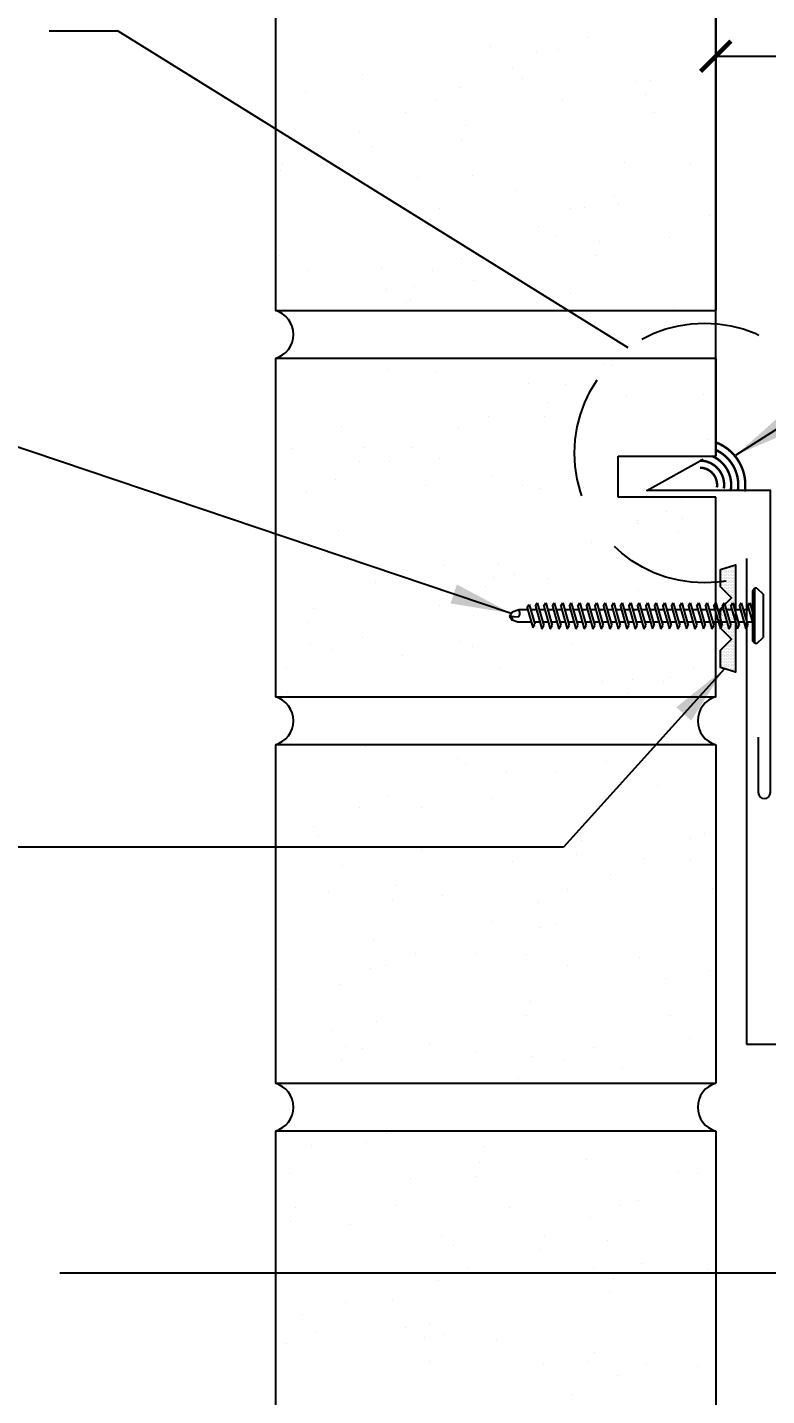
# Model space of a CAD drawing. Extents: x 7.6 to 37.1, y 12.7 to 42.4.
# Drawn here: x 13.93 to 20.02, y 25.19 to 36.45 of the extents above; entities that cross this region are included whole.
import ezdxf

# ---------------------------------------------------------------- set-up
doc = ezdxf.new("R2010")
doc.units = 0
doc.header["$LTSCALE"] = 4
doc.header["$MEASUREMENT"] = 0
doc.linetypes.add('HIDDEN', pattern=[0.375, 0.25, -0.125])
doc.layers.get('0').update_dxf_attribs({"linetype": 'CONTINUOUS'})
doc.layers.get('DEFPOINTS').update_dxf_attribs({"linetype": 'CONTINUOUS'})
for name, color, linetype in [('FASTENER', 9, 'CONTINUOUS'), ('SEALANT', 8, 'CONTINUOUS'), ('TAPE', 8, 'CONTINUOUS'), ('TEXT', 2, 'CONTINUOUS'), ('TRIM', 6, 'CONTINUOUS'), ('WALL', 7, 'CONTINUOUS')]:
    doc.layers.add(name, color=color, linetype=linetype)
doc.styles.add('TEXT1', font='ROMANS.shx', dxfattribs={"width": 0.75, "height": 0.375})
doc.dimstyles.new('DETAIL$0', dxfattribs={"dimscale": 4, "dimtxt": 0.09375, "dimasz": 0.0625, "dimexe": 0.0625, "dimexo": 0.125, "dimgap": 0.0625, "dimtad": 1, "dimdec": 4, "dimzin": 3, "dimdsep": 46, "dimlunit": 4, "dimtxsty": 'TEXT1', "dimblk": 'ARCHTICK', "dimcen": 0.0625, "dimclrd": 7, "dimclre": 7, "dimclrt": 2, "dimadec": 0, "dimazin": 0, "dimtfac": 0.59375, "dimtdec": 4, "dimtmove": 0, "dimatfit": 3, "dimfxl": 0, "dimfrac": 2, "dimtolj": 1, "dimtzin": 3, "dimarcsym": 0})
doc.dimstyles.new('DETAIL$7', dxfattribs={"dimscale": 4, "dimtxt": 0.09375, "dimasz": 0.125, "dimexe": 0.0625, "dimexo": 0.125, "dimgap": 0.0625, "dimtad": 1, "dimdec": 4, "dimzin": 3, "dimdsep": 46, "dimlunit": 4, "dimtxsty": 'TEXT1', "dimcen": 0.0625, "dimclrd": 7, "dimclre": 7, "dimclrt": 2, "dimadec": 0, "dimazin": 0, "dimtfac": 0.59375, "dimtdec": 4, "dimtmove": 2, "dimatfit": 3, "dimfxl": 0, "dimfrac": 2, "dimtolj": 1, "dimtzin": 3, "dimarcsym": 0})

# ---------------------------------------------------------------- blocks, each defined once
blk = doc.blocks.new('*X4')
at = {"color": 0}
for p, q in [((-0.434, 0.135), (-0.434, 0.135)), ((-0.434, 0.123), (-0.434, 0.123)), ((-0.422, 0.141), (-0.422, 0.141)), ((-0.422, 0.129), (-0.422, 0.129)), ((-0.422, 0.117), (-0.422, 0.117)), ((-0.41, 0.135), (-0.41, 0.135)), ((-0.41, 0.123), (-0.41, 0.123)), ((-0.398, 0.141), (-0.398, 0.141)), ((-0.398, 0.129), (-0.398, 0.129)), ((-0.398, 0.117), (-0.398, 0.117)), ((-0.387, 0.135), (-0.387, 0.135)), ((-0.387, 0.123), (-0.387, 0.123)), ((-0.375, 0.141), (-0.375, 0.141)), ((-0.375, 0.129), (-0.375, 0.129)), ((-0.375, 0.117), (-0.375, 0.117)), ((-0.363, 0.135), (-0.363, 0.135)), ((-0.363, 0.123), (-0.363, 0.123)), ((-0.352, 0.141), (-0.352, 0.141)), ((-0.352, 0.129), (-0.352, 0.129)), ((-0.352, 0.117), (-0.352, 0.117)), ((-0.34, 0.135), (-0.34, 0.135)), ((-0.34, 0.123), (-0.34, 0.123)), ((-0.328, 0.141), (-0.328, 0.141)), ((-0.328, 0.129), (-0.328, 0.129)), ((-0.328, 0.117), (-0.328, 0.117)), ((-0.316, 0.135), (-0.316, 0.135)), ((-0.316, 0.123), (-0.316, 0.123)), ((-0.305, 0.141), (-0.305, 0.141)), ((-0.305, 0.129), (-0.305, 0.129)), ((-0.305, 0.117), (-0.305, 0.117)), ((-0.293, 0.135), (-0.293, 0.135)), ((-0.293, 0.123), (-0.293, 0.123)), ((-0.281, 0.141), (-0.281, 0.141)), ((-0.281, 0.129), (-0.281, 0.129)), ((-0.281, 0.117), (-0.281, 0.117)), ((-0.27, 0.135), (-0.27, 0.135)), ((-0.27, 0.123), (-0.27, 0.123)), ((-0.258, 0.141), (-0.258, 0.141)), ((-0.258, 0.129), (-0.258, 0.129)), ((-0.258, 0.117), (-0.258, 0.117)), ((-0.246, 0.135), (-0.246, 0.135)), ((-0.246, 0.123), (-0.246, 0.123)), ((-0.234, 0.141), (-0.234, 0.141)), ((-0.234, 0.129), (-0.234, 0.129)), ((-0.234, 0.117), (-0.234, 0.117)), ((-0.223, 0.135), (-0.223, 0.135)), ((-0.223, 0.123), (-0.223, 0.123)), ((-0.211, 0.141), (-0.211, 0.141)), ((-0.211, 0.129), (-0.211, 0.129)), ((-0.211, 0.117), (-0.211, 0.117)), ((-0.199, 0.135), (-0.199, 0.135)), ((-0.199, 0.123), (-0.199, 0.123)), ((-0.188, 0.141), (-0.188, 0.141)), ((-0.188, 0.129), (-0.188, 0.129)), ((-0.188, 0.117), (-0.188, 0.117)), ((-0.176, 0.135), (-0.176, 0.135)), ((-0.176, 0.123), (-0.176, 0.123)), ((-0.164, 0.141), (-0.164, 0.141)), ((-0.164, 0.129), (-0.164, 0.129)), ((-0.164, 0.117), (-0.164, 0.117)), ((-0.152, 0.135), (-0.152, 0.135)), ((-0.152, 0.123), (-0.152, 0.123)), ((-0.141, 0.141), (-0.141, 0.141)), ((-0.141, 0.129), (-0.141, 0.129)), ((-0.141, 0.117), (-0.141, 0.117)), ((-0.129, 0.135), (-0.129, 0.135)), ((-0.129, 0.123), (-0.129, 0.123)), ((-0.117, 0.141), (-0.117, 0.141)), ((-0.117, 0.129), (-0.117, 0.129)), ((-0.117, 0.117), (-0.117, 0.117)), ((-0.105, 0.135), (-0.105, 0.135)), ((-0.105, 0.123), (-0.105, 0.123)), ((-0.094, 0.141), (-0.094, 0.141)), ((-0.094, 0.129), (-0.094, 0.129)), ((-0.094, 0.117), (-0.094, 0.117)), ((-0.082, 0.135), (-0.082, 0.135)), ((-0.082, 0.123), (-0.082, 0.123)), ((-0.07, 0.141), (-0.07, 0.141)), ((-0.07, 0.129), (-0.07, 0.129)), ((-0.07, 0.117), (-0.07, 0.117)), ((-0.059, 0.135), (-0.059, 0.135)), ((-0.059, 0.123), (-0.059, 0.123)), ((-0.047, 0.141), (-0.047, 0.141)), ((-0.047, 0.129), (-0.047, 0.129)), ((-0.047, 0.117), (-0.047, 0.117)), ((-0.035, 0.135), (-0.035, 0.135)), ((-0.035, 0.123), (-0.035, 0.123)), ((-0.023, 0.141), (-0.023, 0.141)), ((-0.023, 0.129), (-0.023, 0.129)), ((-0.023, 0.117), (-0.023, 0.117)), ((-0.012, 0.135), (-0.012, 0.135)), ((-0.012, 0.123), (-0.012, 0.123)), ((0, 0.141), (0, 0.141)), ((0, 0.129), (0, 0.129)), ((0, 0.117), (0, 0.117)), ((0.012, 0.135), (0.012, 0.135)), ((0.012, 0.123), (0.012, 0.123)), ((0.023, 0.141), (0.023, 0.141)), ((0.023, 0.129), (0.023, 0.129)), ((0.023, 0.117), (0.023, 0.117)), ((0.035, 0.135), (0.035, 0.135)), ((0.035, 0.123), (0.035, 0.123)), ((0.047, 0.141), (0.047, 0.141)), ((0.047, 0.129), (0.047, 0.129)), ((0.047, 0.117), (0.047, 0.117)), ((0.059, 0.135), (0.059, 0.135)), ((0.059, 0.123), (0.059, 0.123)), ((0.07, 0.141), (0.07, 0.141)), ((0.07, 0.129), (0.07, 0.129)), ((0.07, 0.117), (0.07, 0.117)), ((0.082, 0.135), (0.082, 0.135)), ((0.082, 0.123), (0.082, 0.123)), ((0.094, 0.141), (0.094, 0.141)), ((0.094, 0.129), (0.094, 0.129)), ((0.094, 0.117), (0.094, 0.117)), ((0.105, 0.135), (0.105, 0.135)), ((0.105, 0.123), (0.105, 0.123)), ((0.117, 0.141), (0.117, 0.141)), ((0.117, 0.129), (0.117, 0.129)), ((0.117, 0.117), (0.117, 0.117)), ((0.129, 0.135), (0.129, 0.135)), ((0.129, 0.123), (0.129, 0.123)), ((0.141, 0.141), (0.141, 0.141)), ((0.141, 0.129), (0.141, 0.129)), ((0.141, 0.117), (0.141, 0.117)), ((0.152, 0.135), (0.152, 0.135)), ((0.152, 0.123), (0.152, 0.123)), ((0.164, 0.141), (0.164, 0.141)), ((0.164, 0.129), (0.164, 0.129)), ((0.164, 0.117), (0.164, 0.117)), ((0.176, 0.135), (0.176, 0.135)), ((0.176, 0.123), (0.176, 0.123)), ((0.188, 0.141), (0.188, 0.141)), ((0.188, 0.129), (0.188, 0.129)), ((0.188, 0.117), (0.188, 0.117)), ((0.199, 0.135), (0.199, 0.135)), ((0.199, 0.123), (0.199, 0.123)), ((0.211, 0.141), (0.211, 0.141)), ((0.211, 0.129), (0.211, 0.129)), ((0.211, 0.117), (0.211, 0.117)), ((0.223, 0.135), (0.223, 0.135)), ((0.223, 0.123), (0.223, 0.123)), ((0.234, 0.141), (0.234, 0.141)), ((0.234, 0.129), (0.234, 0.129)), ((0.234, 0.117), (0.234, 0.117)), ((0.246, 0.135), (0.246, 0.135)), ((0.246, 0.123), (0.246, 0.123)), ((0.258, 0.141), (0.258, 0.141)), ((0.258, 0.129), (0.258, 0.129)), ((0.258, 0.117), (0.258, 0.117)), ((0.27, 0.135), (0.27, 0.135)), ((0.27, 0.123), (0.27, 0.123)), ((0.281, 0.141), (0.281, 0.141)), ((0.281, 0.129), (0.281, 0.129)), ((0.281, 0.117), (0.281, 0.117)), ((0.293, 0.135), (0.293, 0.135)), ((0.293, 0.123), (0.293, 0.123)), ((0.305, 0.141), (0.305, 0.141)), ((0.305, 0.129), (0.305, 0.129)), ((0.305, 0.117), (0.305, 0.117)), ((0.316, 0.135), (0.316, 0.135)), ((0.316, 0.123), (0.316, 0.123)), ((0.328, 0.141), (0.328, 0.141)), ((0.328, 0.129), (0.328, 0.129)), ((0.328, 0.117), (0.328, 0.117)), ((0.34, 0.135), (0.34, 0.135)), ((0.34, 0.123), (0.34, 0.123)), ((0.352, 0.141), (0.352, 0.141)), ((0.352, 0.129), (0.352, 0.129)), ((0.352, 0.117), (0.352, 0.117)), ((0.363, 0.135), (0.363, 0.135)), ((0.363, 0.123), (0.363, 0.123)), ((0.375, 0.141), (0.375, 0.141)), ((0.375, 0.129), (0.375, 0.129)), ((0.375, 0.117), (0.375, 0.117)), ((0.387, 0.135), (0.387, 0.135)), ((0.387, 0.123), (0.387, 0.123)), ((0.398, 0.141), (0.398, 0.141)), ((0.398, 0.129), (0.398, 0.129)), ((0.398, 0.117), (0.398, 0.117)), ((0.41, 0.135), (0.41, 0.135)), ((0.41, 0.123), (0.41, 0.123)), ((0.422, 0.141), (0.422, 0.141)), ((0.422, 0.129), (0.422, 0.129)), ((0.422, 0.117), (0.422, 0.117)), ((0.434, 0.135), (0.434, 0.135)), ((0.434, 0.123), (0.434, 0.123)), ((-0.422, 0.105), (-0.422, 0.105)), ((-0.422, 0.094), (-0.422, 0.094)), ((-0.422, 0.082), (-0.422, 0.082)), ((-0.41, 0.111), (-0.41, 0.111)), ((-0.41, 0.1), (-0.41, 0.1)), ((-0.41, 0.088), (-0.41, 0.088)), ((-0.41, 0.076), (-0.41, 0.076)), ((-0.41, 0.064), (-0.41, 0.064)), ((-0.41, 0.053), (-0.41, 0.053)), ((-0.41, 0.041), (-0.41, 0.041)), ((-0.398, 0.105), (-0.398, 0.105)), ((-0.398, 0.094), (-0.398, 0.094)), ((-0.398, 0.082), (-0.398, 0.082)), ((-0.398, 0.07), (-0.398, 0.07)), ((-0.398, 0.059), (-0.398, 0.059)), ((-0.398, 0.047), (-0.398, 0.047)), ((-0.398, 0.035), (-0.398, 0.035)), ((-0.398, 0.023), (-0.398, 0.023)), ((-0.387, 0.111), (-0.387, 0.111)), ((-0.387, 0.1), (-0.387, 0.1)), ((-0.387, 0.088), (-0.387, 0.088)), ((-0.387, 0.076), (-0.387, 0.076)), ((-0.387, 0.064), (-0.387, 0.064)), ((-0.387, 0.053), (-0.387, 0.053)), ((-0.387, 0.041), (-0.387, 0.041)), ((-0.387, 0.029), (-0.387, 0.029)), ((-0.375, 0.105), (-0.375, 0.105)), ((-0.375, 0.094), (-0.375, 0.094)), ((-0.375, 0.082), (-0.375, 0.082)), ((-0.375, 0.07), (-0.375, 0.07)), ((-0.375, 0.059), (-0.375, 0.059)), ((-0.375, 0.047), (-0.375, 0.047)), ((-0.375, 0.035), (-0.375, 0.035)), ((-0.375, 0.023), (-0.375, 0.023)), ((-0.363, 0.111), (-0.363, 0.111)), ((-0.363, 0.1), (-0.363, 0.1)), ((-0.363, 0.088), (-0.363, 0.088)), ((-0.363, 0.076), (-0.363, 0.076)), ((-0.363, 0.064), (-0.363, 0.064)), ((-0.363, 0.053), (-0.363, 0.053)), ((-0.363, 0.041), (-0.363, 0.041)), ((-0.363, 0.029), (-0.363, 0.029)), ((-0.352, 0.105), (-0.352, 0.105)), ((-0.352, 0.094), (-0.352, 0.094)), ((-0.352, 0.082), (-0.352, 0.082)), ((-0.352, 0.07), (-0.352, 0.07)), ((-0.352, 0.059), (-0.352, 0.059)), ((-0.352, 0.047), (-0.352, 0.047)), ((-0.352, 0.035), (-0.352, 0.035)), ((-0.352, 0.023), (-0.352, 0.023)), ((-0.34, 0.111), (-0.34, 0.111)), ((-0.34, 0.1), (-0.34, 0.1)), ((-0.34, 0.088), (-0.34, 0.088)), ((-0.34, 0.076), (-0.34, 0.076)), ((-0.34, 0.064), (-0.34, 0.064)), ((-0.34, 0.053), (-0.34, 0.053)), ((-0.34, 0.041), (-0.34, 0.041)), ((-0.34, 0.029), (-0.34, 0.029)), ((-0.328, 0.105), (-0.328, 0.105)), ((-0.328, 0.094), (-0.328, 0.094)), ((-0.328, 0.082), (-0.328, 0.082)), ((-0.328, 0.07), (-0.328, 0.07)), ((-0.328, 0.059), (-0.328, 0.059)), ((-0.328, 0.047), (-0.328, 0.047)), ((-0.328, 0.035), (-0.328, 0.035)), ((-0.328, 0.023), (-0.328, 0.023)), ((-0.316, 0.111), (-0.316, 0.111)), ((-0.316, 0.1), (-0.316, 0.1)), ((-0.316, 0.088), (-0.316, 0.088)), ((-0.316, 0.076), (-0.316, 0.076)), ((-0.316, 0.064), (-0.316, 0.064)), ((-0.316, 0.053), (-0.316, 0.053)), ((-0.316, 0.041), (-0.316, 0.041)), ((-0.316, 0.029), (-0.316, 0.029)), ((-0.305, 0.105), (-0.305, 0.105)), ((-0.305, 0.094), (-0.305, 0.094)), ((-0.305, 0.082), (-0.305, 0.082)), ((-0.305, 0.07), (-0.305, 0.07)), ((-0.305, 0.059), (-0.305, 0.059)), ((-0.305, 0.047), (-0.305, 0.047)), ((-0.305, 0.035), (-0.305, 0.035)), ((-0.305, 0.023), (-0.305, 0.023)), ((-0.293, 0.111), (-0.293, 0.111)), ((-0.293, 0.1), (-0.293, 0.1)), ((-0.293, 0.088), (-0.293, 0.088)), ((-0.293, 0.076), (-0.293, 0.076)), ((-0.293, 0.064), (-0.293, 0.064)), ((-0.293, 0.053), (-0.293, 0.053)), ((-0.293, 0.041), (-0.293, 0.041)), ((-0.293, 0.029), (-0.293, 0.029)), ((-0.281, 0.105), (-0.281, 0.105)), ((-0.281, 0.094), (-0.281, 0.094)), ((-0.281, 0.082), (-0.281, 0.082)), ((-0.281, 0.07), (-0.281, 0.07)), ((-0.281, 0.059), (-0.281, 0.059)), ((-0.281, 0.047), (-0.281, 0.047)), ((-0.281, 0.035), (-0.281, 0.035)), ((-0.281, 0.023), (-0.281, 0.023)), ((-0.27, 0.111), (-0.27, 0.111)), ((-0.27, 0.1), (-0.27, 0.1)), ((-0.27, 0.088), (-0.27, 0.088)), ((-0.27, 0.076), (-0.27, 0.076)), ((-0.27, 0.064), (-0.27, 0.064)), ((-0.27, 0.053), (-0.27, 0.053)), ((-0.27, 0.041), (-0.27, 0.041)), ((-0.27, 0.029), (-0.27, 0.029)), ((-0.258, 0.105), (-0.258, 0.105)), ((-0.258, 0.094), (-0.258, 0.094)), ((-0.258, 0.082), (-0.258, 0.082)), ((-0.258, 0.07), (-0.258, 0.07)), ((-0.258, 0.059), (-0.258, 0.059)), ((-0.258, 0.047), (-0.258, 0.047)), ((-0.258, 0.035), (-0.258, 0.035)), ((-0.258, 0.023), (-0.258, 0.023)), ((-0.246, 0.111), (-0.246, 0.111)), ((-0.246, 0.1), (-0.246, 0.1)), ((-0.246, 0.088), (-0.246, 0.088)), ((-0.246, 0.076), (-0.246, 0.076)), ((-0.246, 0.064), (-0.246, 0.064)), ((-0.246, 0.053), (-0.246, 0.053)), ((-0.246, 0.041), (-0.246, 0.041)), ((-0.234, 0.105), (-0.234, 0.105)), ((-0.234, 0.094), (-0.234, 0.094)), ((-0.234, 0.082), (-0.234, 0.082)), ((-0.234, 0.07), (-0.234, 0.07)), ((-0.234, 0.059), (-0.234, 0.059)), ((-0.234, 0.047), (-0.234, 0.047)), ((-0.223, 0.111), (-0.223, 0.111)), ((-0.223, 0.1), (-0.223, 0.1)), ((-0.223, 0.088), (-0.223, 0.088)), ((-0.223, 0.076), (-0.223, 0.076)), ((-0.223, 0.064), (-0.223, 0.064)), ((-0.211, 0.105), (-0.211, 0.105)), ((-0.211, 0.094), (-0.211, 0.094)), ((-0.211, 0.082), (-0.211, 0.082)), ((-0.211, 0.07), (-0.211, 0.07)), ((-0.199, 0.111), (-0.199, 0.111)), ((-0.199, 0.1), (-0.199, 0.1)), ((-0.199, 0.088), (-0.199, 0.088)), ((-0.188, 0.105), (-0.188, 0.105)), ((-0.188, 0.094), (-0.188, 0.094)), ((-0.176, 0.111), (-0.176, 0.111)), ((-0.164, 0.105), (-0.164, 0.105)), ((-0.152, 0.111), (-0.152, 0.111)), ((-0.152, 0.1), (-0.152, 0.1)), ((-0.141, 0.105), (-0.141, 0.105)), ((-0.141, 0.094), (-0.141, 0.094)), ((-0.141, 0.082), (-0.141, 0.082)), ((-0.129, 0.111), (-0.129, 0.111)), ((-0.129, 0.1), (-0.129, 0.1)), ((-0.129, 0.088), (-0.129, 0.088)), ((-0.129, 0.076), (-0.129, 0.076)), ((-0.117, 0.105), (-0.117, 0.105)), ((-0.117, 0.094), (-0.117, 0.094)), ((-0.117, 0.082), (-0.117, 0.082)), ((-0.117, 0.07), (-0.117, 0.07)), ((-0.117, 0.059), (-0.117, 0.059)), ((-0.105, 0.111), (-0.105, 0.111)), ((-0.105, 0.1), (-0.105, 0.1)), ((-0.105, 0.088), (-0.105, 0.088)), ((-0.105, 0.076), (-0.105, 0.076)), ((-0.105, 0.064), (-0.105, 0.064)), ((-0.105, 0.053), (-0.105, 0.053)), ((-0.094, 0.105), (-0.094, 0.105)), ((-0.094, 0.094), (-0.094, 0.094)), ((-0.094, 0.082), (-0.094, 0.082)), ((-0.094, 0.07), (-0.094, 0.07)), ((-0.094, 0.059), (-0.094, 0.059)), ((-0.094, 0.047), (-0.094, 0.047)), ((-0.094, 0.035), (-0.094, 0.035)), ((-0.082, 0.111), (-0.082, 0.111)), ((-0.082, 0.1), (-0.082, 0.1)), ((-0.082, 0.088), (-0.082, 0.088)), ((-0.082, 0.076), (-0.082, 0.076)), ((-0.082, 0.064), (-0.082, 0.064)), ((-0.082, 0.053), (-0.082, 0.053)), ((-0.082, 0.041), (-0.082, 0.041)), ((-0.082, 0.029), (-0.082, 0.029)), ((-0.07, 0.105), (-0.07, 0.105)), ((-0.07, 0.094), (-0.07, 0.094)), ((-0.07, 0.082), (-0.07, 0.082)), ((-0.07, 0.07), (-0.07, 0.07)), ((-0.07, 0.059), (-0.07, 0.059)), ((-0.07, 0.047), (-0.07, 0.047)), ((-0.07, 0.035), (-0.07, 0.035)), ((-0.07, 0.023), (-0.07, 0.023)), ((-0.059, 0.111), (-0.059, 0.111)), ((-0.059, 0.1), (-0.059, 0.1)), ((-0.059, 0.088), (-0.059, 0.088)), ((-0.059, 0.076), (-0.059, 0.076)), ((-0.059, 0.064), (-0.059, 0.064)), ((-0.059, 0.053), (-0.059, 0.053)), ((-0.059, 0.041), (-0.059, 0.041)), ((-0.059, 0.029), (-0.059, 0.029)), ((-0.047, 0.105), (-0.047, 0.105)), ((-0.047, 0.094), (-0.047, 0.094)), ((-0.047, 0.082), (-0.047, 0.082)), ((-0.047, 0.07), (-0.047, 0.07)), ((-0.047, 0.059), (-0.047, 0.059)), ((-0.047, 0.047), (-0.047, 0.047)), ((-0.047, 0.035), (-0.047, 0.035)), ((-0.047, 0.023), (-0.047, 0.023)), ((-0.035, 0.111), (-0.035, 0.111)), ((-0.035, 0.1), (-0.035, 0.1)), ((-0.035, 0.088), (-0.035, 0.088)), ((-0.035, 0.076), (-0.035, 0.076)), ((-0.035, 0.064), (-0.035, 0.064)), ((-0.035, 0.053), (-0.035, 0.053)), ((-0.035, 0.041), (-0.035, 0.041)), ((-0.035, 0.029), (-0.035, 0.029)), ((-0.023, 0.105), (-0.023, 0.105)), ((-0.023, 0.094), (-0.023, 0.094)), ((-0.023, 0.082), (-0.023, 0.082)), ((-0.023, 0.07), (-0.023, 0.07)), ((-0.023, 0.059), (-0.023, 0.059)), ((-0.023, 0.047), (-0.023, 0.047)), ((-0.023, 0.035), (-0.023, 0.035)), ((-0.023, 0.023), (-0.023, 0.023)), ((-0.012, 0.111), (-0.012, 0.111)), ((-0.012, 0.1), (-0.012, 0.1)), ((-0.012, 0.088), (-0.012, 0.088)), ((-0.012, 0.076), (-0.012, 0.076)), ((-0.012, 0.064), (-0.012, 0.064)), ((-0.012, 0.053), (-0.012, 0.053)), ((-0.012, 0.041), (-0.012, 0.041)), ((-0.012, 0.029), (-0.012, 0.029)), ((0, 0.105), (0, 0.105)), ((0, 0.094), (0, 0.094)), ((0, 0.082), (0, 0.082)), ((0, 0.07), (0, 0.07)), ((0, 0.059), (0, 0.059)), ((0, 0.047), (0, 0.047)), ((0, 0.035), (0, 0.035)), ((0, 0.023), (0, 0.023)), ((0.012, 0.111), (0.012, 0.111)), ((0.012, 0.1), (0.012, 0.1)), ((0.012, 0.088), (0.012, 0.088)), ((0.012, 0.076), (0.012, 0.076)), ((0.012, 0.064), (0.012, 0.064)), ((0.012, 0.053), (0.012, 0.053)), ((0.012, 0.041), (0.012, 0.041)), ((0.012, 0.029), (0.012, 0.029)), ((0.023, 0.105), (0.023, 0.105)), ((0.023, 0.094), (0.023, 0.094)), ((0.023, 0.082), (0.023, 0.082)), ((0.023, 0.07), (0.023, 0.07)), ((0.023, 0.059), (0.023, 0.059)), ((0.023, 0.047), (0.023, 0.047)), ((0.023, 0.035), (0.023, 0.035)), ((0.023, 0.023), (0.023, 0.023)), ((0.035, 0.111), (0.035, 0.111)), ((0.035, 0.1), (0.035, 0.1)), ((0.035, 0.088), (0.035, 0.088)), ((0.035, 0.076), (0.035, 0.076)), ((0.035, 0.064), (0.035, 0.064)), ((0.035, 0.053), (0.035, 0.053)), ((0.035, 0.041), (0.035, 0.041)), ((0.035, 0.029), (0.035, 0.029)), ((0.047, 0.105), (0.047, 0.105)), ((0.047, 0.094), (0.047, 0.094)), ((0.047, 0.082), (0.047, 0.082)), ((0.047, 0.07), (0.047, 0.07)), ((0.047, 0.059), (0.047, 0.059)), ((0.047, 0.047), (0.047, 0.047)), ((0.047, 0.035), (0.047, 0.035)), ((0.047, 0.023), (0.047, 0.023)), ((0.059, 0.111), (0.059, 0.111)), ((0.059, 0.1), (0.059, 0.1)), ((0.059, 0.088), (0.059, 0.088)), ((0.059, 0.076), (0.059, 0.076)), ((0.059, 0.064), (0.059, 0.064)), ((0.059, 0.053), (0.059, 0.053)), ((0.059, 0.041), (0.059, 0.041)), ((0.059, 0.029), (0.059, 0.029)), ((0.07, 0.105), (0.07, 0.105)), ((0.07, 0.094), (0.07, 0.094)), ((0.07, 0.082), (0.07, 0.082)), ((0.07, 0.07), (0.07, 0.07)), ((0.07, 0.059), (0.07, 0.059)), ((0.07, 0.047), (0.07, 0.047)), ((0.07, 0.035), (0.07, 0.035)), ((0.07, 0.023), (0.07, 0.023)), ((0.082, 0.111), (0.082, 0.111)), ((0.082, 0.1), (0.082, 0.1)), ((0.082, 0.088), (0.082, 0.088)), ((0.082, 0.076), (0.082, 0.076)), ((0.082, 0.064), (0.082, 0.064)), ((0.082, 0.053), (0.082, 0.053)), ((0.082, 0.041), (0.082, 0.041)), ((0.082, 0.029), (0.082, 0.029)), ((0.094, 0.105), (0.094, 0.105)), ((0.094, 0.094), (0.094, 0.094)), ((0.094, 0.082), (0.094, 0.082)), ((0.094, 0.07), (0.094, 0.07)), ((0.094, 0.059), (0.094, 0.059)), ((0.094, 0.047), (0.094, 0.047)), ((0.094, 0.035), (0.094, 0.035)), ((0.105, 0.111), (0.105, 0.111)), ((0.105, 0.1), (0.105, 0.1)), ((0.105, 0.088), (0.105, 0.088)), ((0.105, 0.076), (0.105, 0.076)), ((0.105, 0.064), (0.105, 0.064)), ((0.105, 0.053), (0.105, 0.053)), ((0.117, 0.105), (0.117, 0.105)), ((0.117, 0.094), (0.117, 0.094)), ((0.117, 0.082), (0.117, 0.082)), ((0.117, 0.07), (0.117, 0.07)), ((0.117, 0.059), (0.117, 0.059)), ((0.129, 0.111), (0.129, 0.111)), ((0.129, 0.1), (0.129, 0.1)), ((0.129, 0.088), (0.129, 0.088)), ((0.129, 0.076), (0.129, 0.076)), ((0.141, 0.105), (0.141, 0.105)), ((0.141, 0.094), (0.141, 0.094)), ((0.141, 0.082), (0.141, 0.082)), ((0.152, 0.111), (0.152, 0.111)), ((0.152, 0.1), (0.152, 0.1)), ((0.164, 0.105), (0.164, 0.105)), ((0.176, 0.111), (0.176, 0.111)), ((0.188, 0.105), (0.188, 0.105)), ((0.188, 0.094), (0.188, 0.094)), ((0.199, 0.111), (0.199, 0.111)), ((0.199, 0.1), (0.199, 0.1)), ((0.199, 0.088), (0.199, 0.088)), ((0.211, 0.105), (0.211, 0.105)), ((0.211, 0.094), (0.211, 0.094)), ((0.211, 0.082), (0.211, 0.082)), ((0.211, 0.07), (0.211, 0.07)), ((0.223, 0.111), (0.223, 0.111)), ((0.223, 0.1), (0.223, 0.1)), ((0.223, 0.088), (0.223, 0.088)), ((0.223, 0.076), (0.223, 0.076)), ((0.223, 0.064), (0.223, 0.064)), ((0.234, 0.105), (0.234, 0.105)), ((0.234, 0.094), (0.234, 0.094)), ((0.234, 0.082), (0.234, 0.082)), ((0.234, 0.07), (0.234, 0.07)), ((0.234, 0.059), (0.234, 0.059)), ((0.234, 0.047), (0.234, 0.047)), ((0.246, 0.111), (0.246, 0.111)), ((0.246, 0.1), (0.246, 0.1)), ((0.246, 0.088), (0.246, 0.088)), ((0.246, 0.076), (0.246, 0.076)), ((0.246, 0.064), (0.246, 0.064)), ((0.246, 0.053), (0.246, 0.053)), ((0.246, 0.041), (0.246, 0.041)), ((0.258, 0.105), (0.258, 0.105)), ((0.258, 0.094), (0.258, 0.094)), ((0.258, 0.082), (0.258, 0.082)), ((0.258, 0.07), (0.258, 0.07)), ((0.258, 0.059), (0.258, 0.059)), ((0.258, 0.047), (0.258, 0.047)), ((0.258, 0.035), (0.258, 0.035)), ((0.258, 0.023), (0.258, 0.023)), ((0.27, 0.111), (0.27, 0.111)), ((0.27, 0.1), (0.27, 0.1)), ((0.27, 0.088), (0.27, 0.088)), ((0.27, 0.076), (0.27, 0.076)), ((0.27, 0.064), (0.27, 0.064)), ((0.27, 0.053), (0.27, 0.053)), ((0.27, 0.041), (0.27, 0.041)), ((0.27, 0.029), (0.27, 0.029)), ((0.281, 0.105), (0.281, 0.105)), ((0.281, 0.094), (0.281, 0.094)), ((0.281, 0.082), (0.281, 0.082)), ((0.281, 0.07), (0.281, 0.07)), ((0.281, 0.059), (0.281, 0.059)), ((0.281, 0.047), (0.281, 0.047)), ((0.281, 0.035), (0.281, 0.035)), ((0.281, 0.023), (0.281, 0.023)), ((0.293, 0.111), (0.293, 0.111)), ((0.293, 0.1), (0.293, 0.1)), ((0.293, 0.088), (0.293, 0.088)), ((0.293, 0.076), (0.293, 0.076)), ((0.293, 0.064), (0.293, 0.064)), ((0.293, 0.053), (0.293, 0.053)), ((0.293, 0.041), (0.293, 0.041)), ((0.293, 0.029), (0.293, 0.029)), ((0.305, 0.105), (0.305, 0.105)), ((0.305, 0.094), (0.305, 0.094)), ((0.305, 0.082), (0.305, 0.082)), ((0.305, 0.07), (0.305, 0.07)), ((0.305, 0.059), (0.305, 0.059)), ((0.305, 0.047), (0.305, 0.047)), ((0.305, 0.035), (0.305, 0.035)), ((0.305, 0.023), (0.305, 0.023)), ((0.316, 0.111), (0.316, 0.111)), ((0.316, 0.1), (0.316, 0.1)), ((0.316, 0.088), (0.316, 0.088)), ((0.316, 0.076), (0.316, 0.076)), ((0.316, 0.064), (0.316, 0.064)), ((0.316, 0.053), (0.316, 0.053)), ((0.316, 0.041), (0.316, 0.041)), ((0.316, 0.029), (0.316, 0.029)), ((0.328, 0.105), (0.328, 0.105)), ((0.328, 0.094), (0.328, 0.094)), ((0.328, 0.082), (0.328, 0.082)), ((0.328, 0.07), (0.328, 0.07)), ((0.328, 0.059), (0.328, 0.059)), ((0.328, 0.047), (0.328, 0.047)), ((0.328, 0.035), (0.328, 0.035)), ((0.328, 0.023), (0.328, 0.023)), ((0.34, 0.111), (0.34, 0.111)), ((0.34, 0.1), (0.34, 0.1)), ((0.34, 0.088), (0.34, 0.088)), ((0.34, 0.076), (0.34, 0.076)), ((0.34, 0.064), (0.34, 0.064)), ((0.34, 0.053), (0.34, 0.053)), ((0.34, 0.041), (0.34, 0.041)), ((0.34, 0.029), (0.34, 0.029)), ((0.352, 0.105), (0.352, 0.105)), ((0.352, 0.094), (0.352, 0.094)), ((0.352, 0.082), (0.352, 0.082)), ((0.352, 0.07), (0.352, 0.07)), ((0.352, 0.059), (0.352, 0.059)), ((0.352, 0.047), (0.352, 0.047)), ((0.352, 0.035), (0.352, 0.035)), ((0.352, 0.023), (0.352, 0.023)), ((0.363, 0.111), (0.363, 0.111)), ((0.363, 0.1), (0.363, 0.1)), ((0.363, 0.088), (0.363, 0.088)), ((0.363, 0.076), (0.363, 0.076)), ((0.363, 0.064), (0.363, 0.064)), ((0.363, 0.053), (0.363, 0.053)), ((0.363, 0.041), (0.363, 0.041)), ((0.363, 0.029), (0.363, 0.029)), ((0.375, 0.105), (0.375, 0.105)), ((0.375, 0.094), (0.375, 0.094)), ((0.375, 0.082), (0.375, 0.082)), ((0.375, 0.07), (0.375, 0.07)), ((0.375, 0.059), (0.375, 0.059)), ((0.375, 0.047), (0.375, 0.047)), ((0.375, 0.035), (0.375, 0.035)), ((0.375, 0.023), (0.375, 0.023)), ((0.387, 0.111), (0.387, 0.111)), ((0.387, 0.1), (0.387, 0.1)), ((0.387, 0.088), (0.387, 0.088)), ((0.387, 0.076), (0.387, 0.076)), ((0.387, 0.064), (0.387, 0.064)), ((0.387, 0.053), (0.387, 0.053)), ((0.387, 0.041), (0.387, 0.041)), ((0.387, 0.029), (0.387, 0.029)), ((0.398, 0.105), (0.398, 0.105)), ((0.398, 0.094), (0.398, 0.094)), ((0.398, 0.082), (0.398, 0.082)), ((0.398, 0.07), (0.398, 0.07)), ((0.398, 0.059), (0.398, 0.059)), ((0.398, 0.047), (0.398, 0.047)), ((0.398, 0.035), (0.398, 0.035)), ((0.398, 0.023), (0.398, 0.023)), ((0.41, 0.111), (0.41, 0.111)), ((0.41, 0.1), (0.41, 0.1)), ((0.41, 0.088), (0.41, 0.088)), ((0.41, 0.076), (0.41, 0.076)), ((0.41, 0.064), (0.41, 0.064)), ((0.41, 0.053), (0.41, 0.053)), ((0.41, 0.041), (0.41, 0.041)), ((0.422, 0.105), (0.422, 0.105)), ((0.422, 0.094), (0.422, 0.094)), ((0.422, 0.082), (0.422, 0.082))]:
    blk.add_line(p, q, dxfattribs=at)
blk = doc.blocks.new('MB_DBTAP')
at = {"layer": 'TAPE', "color": 9}
blk.add_lwpolyline([(-0.403, 0.018), (-0.442, 0.141), (0.442, 0.141), (0.403, 0.018), (0.26, 0.018), (0.17, 0.109), (0.079, 0.018), (0, 0.018), (-0.079, 0.018), (-0.17, 0.109), (-0.26, 0.018)], close=True, dxfattribs=at)
at = {"layer": 'TAPE', "color": 251}
blk.add_blockref('*X4', (0, 0), dxfattribs=at)
blk = doc.blocks.new('df2')
at = {"layer": 'FASTENER'}
for p, q in [((-0.228, 0.073), (-0.178, 0.126)), ((-0.178, 0.126), (0.178, 0.126)), ((0.228, 0.073), (0.178, 0.126)), ((-0.228, 0.073), (-0.228, 0.056)), ((-0.228, 0.056), (-0.204, 0.037)), ((0.228, 0.056), (-0.228, 0.056)), ((-0.204, 0.037), (0.204, 0.037)), ((-0.107, 0.015), (-0.032, 0.037)), ((-0.08, 0), (-0.107, 0.015)), ((-0.08, 0), (0.05, 0.037)), ((-0.051, 0.037), (-0.051, 0.031)), ((-0.051, 0.008), (-0.051, -0.039)), ((0.051, 0.037), (0.051, -0.009)), ((0.228, 0.056), (0.204, 0.037)), ((0.228, 0.073), (0.228, 0.056)), ((-0.107, -0.055), (0.08, -0.001)), ((-0.08, -0.07), (-0.107, -0.055)), ((-0.107, -0.125), (0.08, -0.071)), ((-0.08, -0.07), (0.107, -0.017)), ((-0.08, -0.14), (0.107, -0.087)), ((-0.051, -0.062), (-0.051, -0.109)), ((0.051, -0.033), (0.051, -0.079)), ((0.051, -0.103), (0.051, -0.149)), ((0.107, -0.017), (0.08, -0.001)), ((0.107, -0.087), (0.08, -0.071)), ((-0.08, -0.14), (-0.107, -0.125)), ((-0.107, -0.195), (0.08, -0.141)), ((-0.08, -0.21), (-0.107, -0.195)), ((-0.107, -0.265), (0.08, -0.211)), ((-0.08, -0.21), (0.107, -0.157)), ((-0.051, -0.132), (-0.051, -0.179)), ((-0.051, -0.202), (-0.051, -0.249)), ((0.051, -0.173), (0.051, -0.219)), ((0.107, -0.157), (0.08, -0.141)), ((0.107, -0.227), (0.08, -0.211)), ((-0.08, -0.28), (-0.107, -0.265)), ((-0.107, -0.335), (0.08, -0.281)), ((-0.08, -0.35), (-0.107, -0.335)), ((-0.08, -0.28), (0.107, -0.227)), ((-0.08, -0.35), (0.107, -0.297)), ((-0.051, -0.272), (-0.051, -0.319)), ((0.051, -0.243), (0.051, -0.289)), ((0.051, -0.313), (0.051, -0.359)), ((0.107, -0.297), (0.08, -0.281)), ((-0.107, -0.405), (0.08, -0.351)), ((-0.08, -0.42), (-0.107, -0.405)), ((-0.107, -0.475), (0.08, -0.421)), ((-0.08, -0.42), (0.107, -0.367)), ((-0.08, -0.49), (0.107, -0.437)), ((-0.051, -0.342), (-0.051, -0.389)), ((-0.051, -0.412), (-0.051, -0.459)), ((0.051, -0.383), (0.051, -0.429)), ((0.107, -0.367), (0.08, -0.351)), ((0.107, -0.437), (0.08, -0.421)), ((-0.08, -0.49), (-0.107, -0.475)), ((-0.107, -0.545), (0.08, -0.491)), ((-0.08, -0.56), (-0.107, -0.545)), ((-0.107, -0.615), (0.08, -0.561)), ((-0.08, -0.56), (0.107, -0.507)), ((-0.051, -0.482), (-0.051, -0.529)), ((-0.051, -0.552), (-0.051, -0.599)), ((0.051, -0.453), (0.051, -0.499)), ((0.051, -0.523), (0.051, -0.569)), ((0.107, -0.507), (0.08, -0.491)), ((0.107, -0.577), (0.08, -0.561)), ((-0.08, -0.63), (-0.107, -0.615)), ((-0.107, -0.685), (0.08, -0.631)), ((-0.08, -0.63), (0.107, -0.577)), ((-0.08, -0.7), (0.107, -0.647)), ((-0.051, -0.622), (-0.051, -0.669)), ((0.051, -0.593), (0.051, -0.639)), ((0.051, -0.663), (0.051, -0.709)), ((0.107, -0.647), (0.08, -0.631)), ((-0.08, -0.7), (-0.107, -0.685)), ((-0.107, -0.755), (0.08, -0.701)), ((-0.08, -0.77), (-0.107, -0.755)), ((-0.107, -0.825), (0.08, -0.771)), ((-0.08, -0.77), (0.107, -0.717)), ((-0.08, -0.84), (0.107, -0.787)), ((-0.051, -0.692), (-0.051, -0.739)), ((-0.051, -0.762), (-0.051, -0.809)), ((0.051, -0.733), (0.051, -0.779)), ((0.107, -0.717), (0.08, -0.701)), ((0.107, -0.787), (0.08, -0.771)), ((-0.08, -0.84), (-0.107, -0.825)), ((-0.107, -0.895), (0.08, -0.841)), ((-0.08, -0.91), (-0.107, -0.895)), ((-0.08, -0.91), (0.107, -0.857)), ((-0.051, -0.832), (-0.051, -0.879)), ((0.051, -0.803), (0.051, -0.849)), ((0.051, -0.873), (0.051, -0.919)), ((0.107, -0.857), (0.08, -0.841)), ((-0.107, -0.965), (0.08, -0.911)), ((-0.08, -0.98), (-0.107, -0.965)), ((-0.107, -1.035), (0.08, -0.981)), ((-0.08, -0.98), (0.107, -0.927)), ((-0.08, -1.05), (0.107, -0.997)), ((-0.051, -0.902), (-0.051, -0.949)), ((-0.051, -0.972), (-0.051, -1.019)), ((0.051, -0.943), (0.051, -0.989)), ((0.051, -1.013), (0.051, -1.059)), ((0.107, -0.927), (0.08, -0.911)), ((0.107, -0.997), (0.08, -0.981)), ((-0.08, -1.05), (-0.107, -1.035)), ((-0.107, -1.105), (0.08, -1.051)), ((-0.08, -1.12), (-0.107, -1.105)), ((-0.107, -1.175), (0.08, -1.121)), ((-0.08, -1.12), (0.107, -1.067)), ((-0.051, -1.042), (-0.051, -1.089)), ((-0.051, -1.112), (-0.051, -1.158)), ((0.051, -1.083), (0.051, -1.129)), ((0.107, -1.067), (0.08, -1.051)), ((0.107, -1.137), (0.08, -1.121)), ((-0.08, -1.19), (-0.107, -1.175)), ((-0.107, -1.245), (0.08, -1.191)), ((-0.08, -1.19), (0.107, -1.137)), ((-0.08, -1.26), (0.107, -1.207)), ((-0.051, -1.182), (-0.051, -1.228)), ((0.051, -1.153), (0.051, -1.199)), ((0.051, -1.223), (0.051, -1.269)), ((0.107, -1.207), (0.08, -1.191)), ((-0.08, -1.26), (-0.107, -1.245)), ((-0.107, -1.315), (0.08, -1.261)), ((-0.08, -1.33), (-0.107, -1.315)), ((-0.107, -1.384), (0.08, -1.331)), ((-0.08, -1.33), (0.107, -1.277)), ((-0.08, -1.4), (0.107, -1.347)), ((-0.051, -1.252), (-0.051, -1.298)), ((-0.051, -1.322), (-0.051, -1.368)), ((0.051, -1.293), (0.051, -1.339)), ((0.107, -1.277), (0.08, -1.261)), ((0.107, -1.347), (0.08, -1.331)), ((-0.08, -1.4), (-0.107, -1.384)), ((-0.107, -1.454), (0.08, -1.401)), ((-0.08, -1.47), (-0.107, -1.454)), ((-0.08, -1.47), (0.107, -1.417)), ((-0.051, -1.392), (-0.051, -1.438)), ((-0.051, -1.462), (-0.051, -1.508)), ((0.051, -1.363), (0.051, -1.409)), ((0.051, -1.433), (0.051, -1.479)), ((0.107, -1.417), (0.08, -1.401)), ((-0.107, -1.524), (0.08, -1.471)), ((-0.08, -1.54), (-0.107, -1.524)), ((-0.107, -1.594), (0.08, -1.541)), ((-0.08, -1.54), (0.107, -1.487)), ((-0.08, -1.61), (0.107, -1.557)), ((-0.051, -1.532), (-0.051, -1.578)), ((0.051, -1.503), (0.051, -1.549)), ((0.051, -1.573), (0.051, -1.619)), ((0.107, -1.487), (0.08, -1.471)), ((0.107, -1.557), (0.08, -1.541)), ((-0.08, -1.61), (-0.107, -1.594)), ((-0.107, -1.664), (0.08, -1.611)), ((-0.08, -1.68), (-0.107, -1.664)), ((-0.107, -1.734), (0.08, -1.681)), ((-0.08, -1.68), (0.107, -1.627)), ((-0.051, -1.602), (-0.051, -1.648)), ((-0.051, -1.672), (-0.051, -1.718)), ((0.051, -1.643), (0.051, -1.689)), ((0.107, -1.627), (0.08, -1.611)), ((0.107, -1.697), (0.08, -1.681)), ((-0.08, -1.75), (-0.107, -1.734)), ((-0.095, -1.801), (0.068, -1.755)), ((-0.068, -1.816), (-0.095, -1.801)), ((-0.08, -1.75), (0.107, -1.697)), ((-0.068, -1.816), (0.095, -1.77)), ((-0.051, -1.742), (-0.051, -1.788)), ((0.051, -1.713), (0.051, -1.759)), ((0.051, -1.783), (0.051, -1.895)), ((0.095, -1.77), (0.068, -1.755)), ((-0.051, -1.812), (-0.051, -1.885)), ((-0.051, -1.885), (-0.03, -1.942)), ((0.001, -1.959), (0.007, -1.889)), ((0.051, -1.895), (0.034, -1.942)), ((0.002, -1.964), (-0.03, -1.942)), ((0.002, -1.964), (0.034, -1.942))]:
    blk.add_line(p, q, dxfattribs=at)
for centre, radius, start, end in [((-0.019, -1.912), 0.0352, 40.9671, 146.0356), ((0.022, -1.959), 0.0211, 55.4585, 194.8454)]:
    blk.add_arc(centre, radius, start, end, dxfattribs=at)
blk = doc.blocks.new('_ArchTick')
at = {"color": 0, "linetype": 'ByBlock', "const_width": 0.15}
blk.add_lwpolyline([(-0.5, -0.5), (0.5, 0.5)], dxfattribs=at)
blk = doc.blocks.new('*D17')
at = {"layer": 'DEFPOINTS', "color": 0}
for p in [(21.091, 36.214), (19.597, 33.727), (21.091, 27.764)]:
    blk.add_point(p, dxfattribs=at)
at = {"layer": 'TEXT', "color": 7, "lineweight": -2}
for p, q in [((19.597, 34.227), (19.597, 36.464)), ((21.091, 28.264), (21.091, 36.464)), ((19.597, 36.214), (21.091, 36.214)), ((21.091, 36.214), (23.301, 36.214))]:
    blk.add_line(p, q, dxfattribs=at)
at = {"layer": 'TEXT', "color": 7, "lineweight": -2, "xscale": 0.25, "yscale": 0.25, "zscale": 0.25, "rotation": 180}
blk.add_blockref('_ArchTick', (19.597, 36.214), dxfattribs=at)
at = {"layer": 'TEXT', "color": 7, "lineweight": -2, "xscale": 0.25, "yscale": 0.25, "zscale": 0.25}
blk.add_blockref('_ArchTick', (21.091, 36.214), dxfattribs=at)
at = {"layer": 'TEXT', "color": 2, "insert": (22.321, 37), "char_height": 0.375, "attachment_point": 5, "style": 'TEXT1'}
blk.add_mtext('\\A1;1 1/2"\\PMIN.', dxfattribs=at)

msp = doc.modelspace()

# ---------------------------------------------------------------- linework, layer by layer
at = {"linetype": 'Continuous'}
for p, q in [((18.5592, 33.45466), (18.5592, 33.45466)), ((18.22385, 33.36618), (18.22385, 33.36618)), ((18.85967, 33.40969), (18.85967, 33.40969)), ((19.4935, 33.43244), (19.4935, 33.43244)), ((17.72346, 33.24887), (17.72346, 33.24887)), ((18.18626, 33.24696), (18.18626, 33.24696)), ((16.51743, 33.16648), (16.51743, 33.16648)), ((17.48094, 33.14842), (17.48094, 33.14842)), ((19.52996, 33.05576), (19.52996, 33.05576)), ((16.10677, 32.98186), (16.10677, 32.98186)), ((16.70274, 32.99469), (16.70274, 32.99469)), ((17.10215, 32.99152), (17.10215, 32.99152)), ((17.32476, 32.90033), (17.32476, 32.90033)), ((16.66515, 32.87548), (16.66515, 32.87548)), ((16.91232, 32.8758), (16.91232, 32.8758)), ((16.46929, 32.72938), (16.46929, 32.72938)), ((17.20932, 32.67858), (17.20932, 32.67858)), ((17.75505, 32.76486), (17.75505, 32.76486)), ((18.00885, 32.68427), (18.00885, 32.68427)), ((18.50855, 32.66566), (18.50855, 32.66566)), ((16.22677, 32.62893), (16.22677, 32.62893)), ((18.14362, 32.65635), (18.14362, 32.65635)), ((19.3141, 32.55961), (19.3141, 32.55961)), ((19.19533, 32.46929), (19.19533, 32.46929)), ((18.95095, 32.3902), (18.95095, 32.3902)), ((18.95281, 32.36884), (18.95281, 32.36884)), ((19.32698, 32.412), (19.32698, 32.412)), ((16.48774, 32.31278), (16.48774, 32.31278)), ((18.57402, 32.21194), (18.57402, 32.21194)), ((19.28939, 32.29278), (19.28939, 32.29278)), ((15.97488, 32.12424), (15.97488, 32.12424)), ((16.5612, 32.13177), (16.5612, 32.13177)), ((18.83551, 32.16845), (18.83551, 32.16845)), ((17.36675, 32.02572), (17.36675, 32.02572)), ((17.80587, 32.04051), (17.80587, 32.04051)), ((16.79375, 31.88027), (16.79375, 31.88027)), ((17.76828, 31.9213), (17.76828, 31.9213)), ((17.94116, 31.9498), (17.94116, 31.9498)), ((18.20948, 31.91477), (18.20948, 31.91477)), ((17.69865, 31.84935), (17.69865, 31.84935)), ((18.96298, 31.81557), (18.96298, 31.81557)), ((16.28476, 31.66902), (16.28476, 31.66902)), ((17.31985, 31.69245), (17.31985, 31.69245)), ((19.11198, 31.73009), (19.11198, 31.73009)), ((16.24717, 31.54981), (16.24717, 31.54981)), ((17.60107, 31.61411), (17.60107, 31.61411)), ((16.687, 31.43031), (16.687, 31.43031)), ((16.26213, 31.38088), (16.26213, 31.38088)), ((16.44448, 31.32985), (16.44448, 31.32985)), ((17.48563, 31.39236), (17.48563, 31.39236)), ((17.59087, 31.3586), (17.59087, 31.3586)), ((18.41994, 31.37014), (18.41994, 31.37014)), ((17.01563, 31.28168), (17.01563, 31.28168)), ((16.06569, 31.17295), (16.06569, 31.17295)), ((17.82118, 31.17563), (17.82118, 31.17563)), ((18.909, 31.08633), (18.909, 31.08633)), ((19.22726, 31.10398), (19.22726, 31.10398)), ((19.41304, 31.17022), (19.41304, 31.17022)), ((18.66391, 31.06468), (18.66391, 31.06468)), ((19.17052, 31.06977), (19.17052, 31.06977)), ((18.87141, 30.96712), (18.87141, 30.96712)), ((19.41741, 30.96548), (19.41741, 30.96548)), ((16.71656, 30.53079), (16.71656, 30.53079)), ((17.47006, 30.43159), (17.47006, 30.43159)), ((17.53756, 30.39337), (17.53756, 30.39337)), ((17.87738, 30.3279), (17.87738, 30.3279)), ((18.27561, 30.32554), (18.27561, 30.32554)), ((18.694, 30.40442), (18.694, 30.40442)), ((19.11834, 30.21459), (19.11834, 30.21459)), ((16.9047, 30.13123), (16.9047, 30.13123)), ((17.76194, 30.10615), (17.76194, 30.10615)), ((18.69625, 30.08392), (18.69625, 30.08392)), ((16.66218, 30.03078), (16.66218, 30.03078)), ((17.17289, 30.03294), (17.17289, 30.03294)), ((16.28339, 29.87388), (16.28339, 29.87388)), ((16.32826, 29.79165), (16.32826, 29.79165)), ((18.49102, 29.76066), (18.49102, 29.76066)), ((19.38822, 29.77069), (19.38822, 29.77069)), ((19.50357, 29.81777), (19.50357, 29.81777)), ((17.17099, 29.68071), (17.17099, 29.68071)), ((18.45343, 29.64145), (18.45343, 29.64145)), ((16.5275, 29.55181), (16.5275, 29.55181)), ((17.92449, 29.58151), (17.92449, 29.58151)), ((19.00943, 29.61379), (19.00943, 29.61379)), ((19.38813, 29.59602), (19.38813, 29.59602)), ((18.73004, 29.47545), (18.73004, 29.47545)), ((16.41207, 29.33006), (16.41207, 29.33006)), ((16.96991, 29.38918), (16.96991, 29.38918)), ((17.34637, 29.30784), (17.34637, 29.30784)), ((18.37658, 29.35165), (18.37658, 29.35165)), ((19.57277, 29.36451), (19.57277, 29.36451)), ((16.93232, 29.26996), (16.93232, 29.26996)), ((18.13406, 29.2512), (18.13406, 29.2512)), ((17.75527, 29.0943), (17.75527, 29.0943)), ((18.27601, 29.07876), (18.27601, 29.07876)), ((15.97714, 29.04762), (15.97714, 29.04762)), ((18.15369, 29.04168), (18.15369, 29.04168)), ((16.78269, 28.94157), (16.78269, 28.94157)), ((17.12241, 28.83216), (17.12241, 28.83216)), ((16.87989, 28.73171), (16.87989, 28.73171)), ((17.62542, 28.83062), (17.62542, 28.83062)), ((18.03826, 28.81993), (18.03826, 28.81993)), ((18.37892, 28.73142), (18.37892, 28.73142)), ((18.97256, 28.79771), (18.97256, 28.79771)), ((19.59415, 28.80648), (19.59415, 28.80648)), ((16.7549, 28.70727), (16.7549, 28.70727)), ((19.18447, 28.62537), (19.18447, 28.62537)), ((19.55656, 28.68727), (19.55656, 28.68727)), ((15.99649, 28.53175), (15.99649, 28.53175)), ((16.5011, 28.57481), (16.5011, 28.57481)), ((18.07304, 28.435), (18.07304, 28.435)), ((18.03545, 28.31578), (18.03545, 28.31578)), ((19.22714, 28.31472), (19.22714, 28.31472)), ((16.43157, 28.19753), (16.43157, 28.19753)), ((16.80381, 28.2656), (16.80381, 28.2656)), ((19.37914, 28.12458), (19.37914, 28.12458))]:
    msp.add_line(p, q, dxfattribs=at)
at = {"layer": 'SEALANT', "color": 8, "const_width": 0.02}
for points in [[(19.59654, 33.03582, -0.35440518), (19.83627, 32.63009, -0.45811184)], [(19.46615, 32.8849, -0.45811184), (19.66379, 32.65572, -0.45811184)], [(19.56702, 32.92248, -0.34154975), (19.72128, 32.64718, -0.45811184)], [(19.59654, 32.97299, -0.33501575), (19.77877, 32.63863, -0.45811184)], [(19.46615, 32.82677, -0.45811184), (19.6063, 32.66426, -0.86238061)]]:
    msp.add_lwpolyline(points, format="xyb", dxfattribs=at)
at = {"layer": 'TEXT', "color": 7}
for p, q in [((14.6778, 36.42108), (14.10891, 36.42108)), ((18.87693, 33.81339), (14.6778, 36.42108))]:
    msp.add_line(p, q, dxfattribs=at)
at = {"layer": 'TEXT', "color": 8, "linetype": 'HIDDEN'}
msp.add_circle((19.5046, 32.94744), 1.0695, dxfattribs=at)
at = {"layer": 'TRIM'}
for p, q in [((19.85014, 32.08056), (19.85014, 28.08056)), ((19.85014, 28.08056), (23.1709, 28.08056))]:
    msp.add_line(p, q, dxfattribs=at)
msp.add_lwpolyline([(19.94634, 30.60808), (19.94634, 30.15425, 1), (20.04728, 30.15425), (20.04728, 32.63768), (19.02931, 32.63768), (19.49388, 32.8974)], format="xyb", dxfattribs=at)
at = {"layer": 'WALL'}
for p, q in [((15.97154, 36.90681), (15.97154, 34.12081)), ((19.59654, 32.92248), (19.59654, 36.90681)), ((19.59654, 36.90681), (19.59654, 34.12081)), ((15.97154, 34.12081), (19.59654, 34.12081)), ((19.59654, 33.72664), (15.97154, 33.72664)), ((15.97154, 33.72664), (15.97154, 30.94065)), ((19.59654, 33.72664), (19.59654, 32.92248)), ((19.59654, 30.94065), (19.59654, 32.58445)), ((15.97154, 30.94065), (19.59654, 30.94065)), ((19.59654, 30.54648), (15.97154, 30.54648)), ((15.97154, 30.54648), (15.97154, 27.76049)), ((19.59654, 30.54648), (19.59654, 27.76049)), ((15.97154, 27.76049), (19.59654, 27.76049)), ((19.59654, 27.36632), (15.97154, 27.36632)), ((15.97154, 27.36632), (15.97154, 24.58033)), ((19.59654, 27.36632), (19.59654, 24.58033))]:
    msp.add_line(p, q, dxfattribs=at)
at = {"layer": 'WALL', "linetype": 'Continuous'}
for p, q in [((17.74168, 36.28978), (17.74168, 36.28978)), ((18.29969, 36.26606), (18.29969, 36.26606)), ((18.54221, 36.36652), (18.54221, 36.36652)), ((18.12201, 36.24884), (18.12201, 36.24884)), ((16.69083, 36.06601), (16.69083, 36.06601)), ((17.9209, 36.10916), (17.9209, 36.10916)), ((17.49638, 35.95996), (17.49638, 35.95996)), ((18.00657, 36.02709), (18.00657, 36.02709)), ((18.94088, 36.00487), (18.94088, 36.00487)), ((19.05981, 36.01751), (19.05981, 36.01751)), ((16.22057, 35.91829), (16.22057, 35.91829)), ((17.28805, 35.84702), (17.28805, 35.84702)), ((18.33911, 35.84901), (18.33911, 35.84901)), ((19.02223, 35.8983), (19.02223, 35.8983)), ((17.04553, 35.74657), (17.04553, 35.74657)), ((19.09261, 35.74981), (19.09261, 35.74981)), ((16.66674, 35.58967), (16.66674, 35.58967)), ((17.5387, 35.64602), (17.5387, 35.64602)), ((17.50112, 35.52681), (17.50112, 35.52681)), ((16.77213, 35.47276), (16.77213, 35.47276)), ((16.01759, 35.27454), (16.01759, 35.27454)), ((16.03388, 35.32753), (16.03388, 35.32753)), ((16.39176, 35.31512), (16.39176, 35.31512)), ((16.65669, 35.25101), (16.65669, 35.25101)), ((18.84481, 35.3356), (18.84481, 35.3356)), ((19.39278, 35.32958), (19.39278, 35.32958)), ((15.98001, 35.15532), (15.98001, 35.15532)), ((17.14526, 35.21592), (17.14526, 35.21592)), ((17.591, 35.22878), (17.591, 35.22878)), ((17.95081, 35.10987), (17.95081, 35.10987)), ((18.75992, 35.06744), (18.75992, 35.06744)), ((17.3237, 34.96412), (17.3237, 34.96412)), ((18.39832, 34.96263), (18.39832, 34.96263)), ((18.5174, 34.96699), (18.5174, 34.96699)), ((18.79354, 34.99892), (18.79354, 34.99892)), ((18.13861, 34.81009), (18.13861, 34.81009)), ((19.54704, 34.89972), (19.54704, 34.89972)), ((18.28288, 34.74088), (18.28288, 34.74088)), ((18.64183, 34.69184), (18.64183, 34.69184)), ((19.21719, 34.71865), (19.21719, 34.71865)), ((16.00346, 34.57598), (16.00346, 34.57598)), ((16.84619, 34.46503), (16.84619, 34.46503)), ((17.50575, 34.54795), (17.50575, 34.54795)), ((18.60425, 34.57263), (18.60425, 34.57263)), ((16.24112, 34.4527), (16.24112, 34.4527)), ((17.26323, 34.44749), (17.26323, 34.44749)), ((17.59969, 34.36583), (17.59969, 34.36583)), ((16.88444, 34.29059), (16.88444, 34.29059)), ((17.12072, 34.32036), (17.12072, 34.32036)), ((18.40524, 34.25978), (18.40524, 34.25978)), ((17.04844, 34.18654), (17.04844, 34.18654)), ((17.08314, 34.20114), (17.08314, 34.20114)), ((19.24797, 34.14883), (19.24797, 34.14883)), ((16.45789, 33.72589), (16.45789, 33.72589)), ((18.67463, 33.67641), (18.67463, 33.67641)), ((16.90572, 33.63845), (16.90572, 33.63845)), ((17.30062, 33.61494), (17.30062, 33.61494)), ((18.73511, 33.66791), (18.73511, 33.66791)), ((18.05412, 33.51575), (18.05412, 33.51575)), ((18.35632, 33.51101), (18.35632, 33.51101)), ((16.06976, 30.98712), (16.06976, 30.98712)), ((16.55193, 28.06351), (16.55193, 28.06351)), ((16.68838, 28.04385), (16.68838, 28.04385)), ((17.23712, 28.09148), (17.23712, 28.09148)), ((18.59428, 28.05258), (18.59428, 28.05258)), ((16.51434, 27.9443), (16.51434, 27.9443)), ((17.62268, 28.02162), (17.62268, 28.02162)), ((18.07985, 27.98053), (18.07985, 27.98053)), ((18.35176, 27.95213), (18.35176, 27.95213)), ((18.83335, 27.88133), (18.83335, 27.88133)), ((17.97297, 27.79523), (17.97297, 27.79523)), ((16.71881, 27.27573), (16.71881, 27.27573)), ((16.886, 27.34744), (16.886, 27.34744)), ((19.13858, 27.3616), (19.13858, 27.3616)), ((16.2728, 27.24554), (16.2728, 27.24554)), ((17.69155, 27.24139), (17.69155, 27.24139)), ((17.65506, 27.10933), (17.65506, 27.10933)), ((18.53428, 27.13044), (18.53428, 27.13044)), ((19.28778, 27.03124), (19.28778, 27.03124)), ((16.08595, 27.01359), (16.08595, 27.01359)), ((17.08013, 26.97938), (17.08013, 26.97938)), ((17.61747, 26.99012), (17.61747, 26.99012)), ((19.44484, 27.01564), (19.44484, 27.01564)), ((16.13395, 26.73784), (16.13395, 26.73784)), ((16.96469, 26.75763), (16.96469, 26.75763)), ((17.89899, 26.73541), (17.89899, 26.73541)), ((18.81199, 26.75351), (18.81199, 26.75351)), ((18.96116, 26.79891), (18.96116, 26.79891)), ((16.09636, 26.61863), (16.09636, 26.61863)), ((16.58693, 26.59656), (16.58693, 26.59656)), ((18.56947, 26.65305), (18.56947, 26.65305)), ((17.34043, 26.49736), (17.34043, 26.49736)), ((18.19068, 26.49615), (18.19068, 26.49615)), ((18.70632, 26.46925), (18.70632, 26.46925)), ((17.44005, 26.42742), (17.44005, 26.42742)), ((18.14598, 26.3913), (18.14598, 26.3913)), ((18.59088, 26.2475), (18.59088, 26.2475)), ((18.98871, 26.28036), (18.98871, 26.28036)), ((17.3153, 26.13356), (17.3153, 26.13356)), ((17.55782, 26.23401), (17.55782, 26.23401)), ((18.75819, 26.15515), (18.75819, 26.15515)), ((19.52518, 26.22528), (19.52518, 26.22528)), ((18.7206, 26.03594), (18.7206, 26.03594)), ((16.54912, 25.95932), (16.54912, 25.95932)), ((16.93651, 25.97666), (16.93651, 25.97666)), ((16.19863, 25.85742), (16.19863, 25.85742)), ((16.30365, 25.71452), (16.30365, 25.71452)), ((17.04136, 25.74647), (17.04136, 25.74647)), ((17.23708, 25.78366), (17.23708, 25.78366)), ((17.35644, 25.69317), (17.35644, 25.69317)), ((16.06114, 25.61407), (16.06114, 25.61407)), ((17.19949, 25.66445), (17.19949, 25.66445)), ((17.79486, 25.64727), (17.79486, 25.64727)), ((17.241, 25.47142), (17.241, 25.47142)), ((18.54318, 25.47324), (18.54318, 25.47324)), ((18.60041, 25.54122), (18.60041, 25.54122)), ((19.02969, 25.45443), (19.02969, 25.45443)), ((18.17531, 25.44919), (18.17531, 25.44919)), ((18.78717, 25.35398), (18.78717, 25.35398)), ((19.44314, 25.43027), (19.44314, 25.43027)), ((18.40838, 25.19708), (18.40838, 25.19708))]:
    msp.add_line(p, q, dxfattribs=at)
at = {"layer": 'WALL', "color": 7}
for p, q in [((18.79331, 32.92248), (19.59654, 32.92248)), ((18.79331, 32.58445), (18.79331, 32.92248)), ((19.59654, 32.58445), (18.79331, 32.58445))]:
    msp.add_line(p, q, dxfattribs=at)
at = {"layer": 'WALL'}
for centre, start, end in [((15.91478, 33.92373), 286.066511, 73.933489), ((15.91478, 30.74357), 286.066511, 73.933489), ((19.6533, 30.74357), 106.066511, 253.933489), ((15.91478, 27.56341), 286.066511, 73.933489), ((19.6533, 27.56341), 106.066511, 253.933489)]:
    msp.add_arc(centre, 0.2051, start, end, dxfattribs=at)

# ---------------------------------------------------------------- block references
at = {"layer": 'FASTENER', "rotation": 270}
msp.add_blockref('df2', (19.86186, 31.60658), dxfattribs=at)
at = {"layer": 'TAPE', "rotation": 269.9999999999995}
msp.add_blockref('MB_DBTAP', (19.61792, 31.58526), dxfattribs=at)

# ---------------------------------------------------------------- dimensions: what is measured, and where the dimension line sits
at = {"layer": 'TEXT'}
dim = msp.add_linear_dim(base=(21.09135, 36.21438), p1=(19.59654, 33.72664), p2=(21.09135, 27.76435), text='<>\\PMIN.', dimstyle='DETAIL$0', dxfattribs=at)
dim.commit()
dim.dimension.update_dxf_attribs({"geometry": '*D17', "text_midpoint": (22.32126, 37.00009)})

# ---------------------------------------------------------------- leaders
for points in [[(19.76629, 32.9324), (24.15803, 35.72799), (25.5229, 35.72799)], [(17.91363, 31.62759), (13.73118, 33.03757), (13.28654, 33.03757)], [(19.66789, 31.17201), (18.34422, 29.70218), (12.89923, 29.70218)], [(21.0794, 26.19646), (14.69611, 26.19646), (14.19748, 26.19646)]]:
    msp.add_leader(points, dimstyle='DETAIL$7', dxfattribs=at)

doc.saveas('drawing.dxf')
